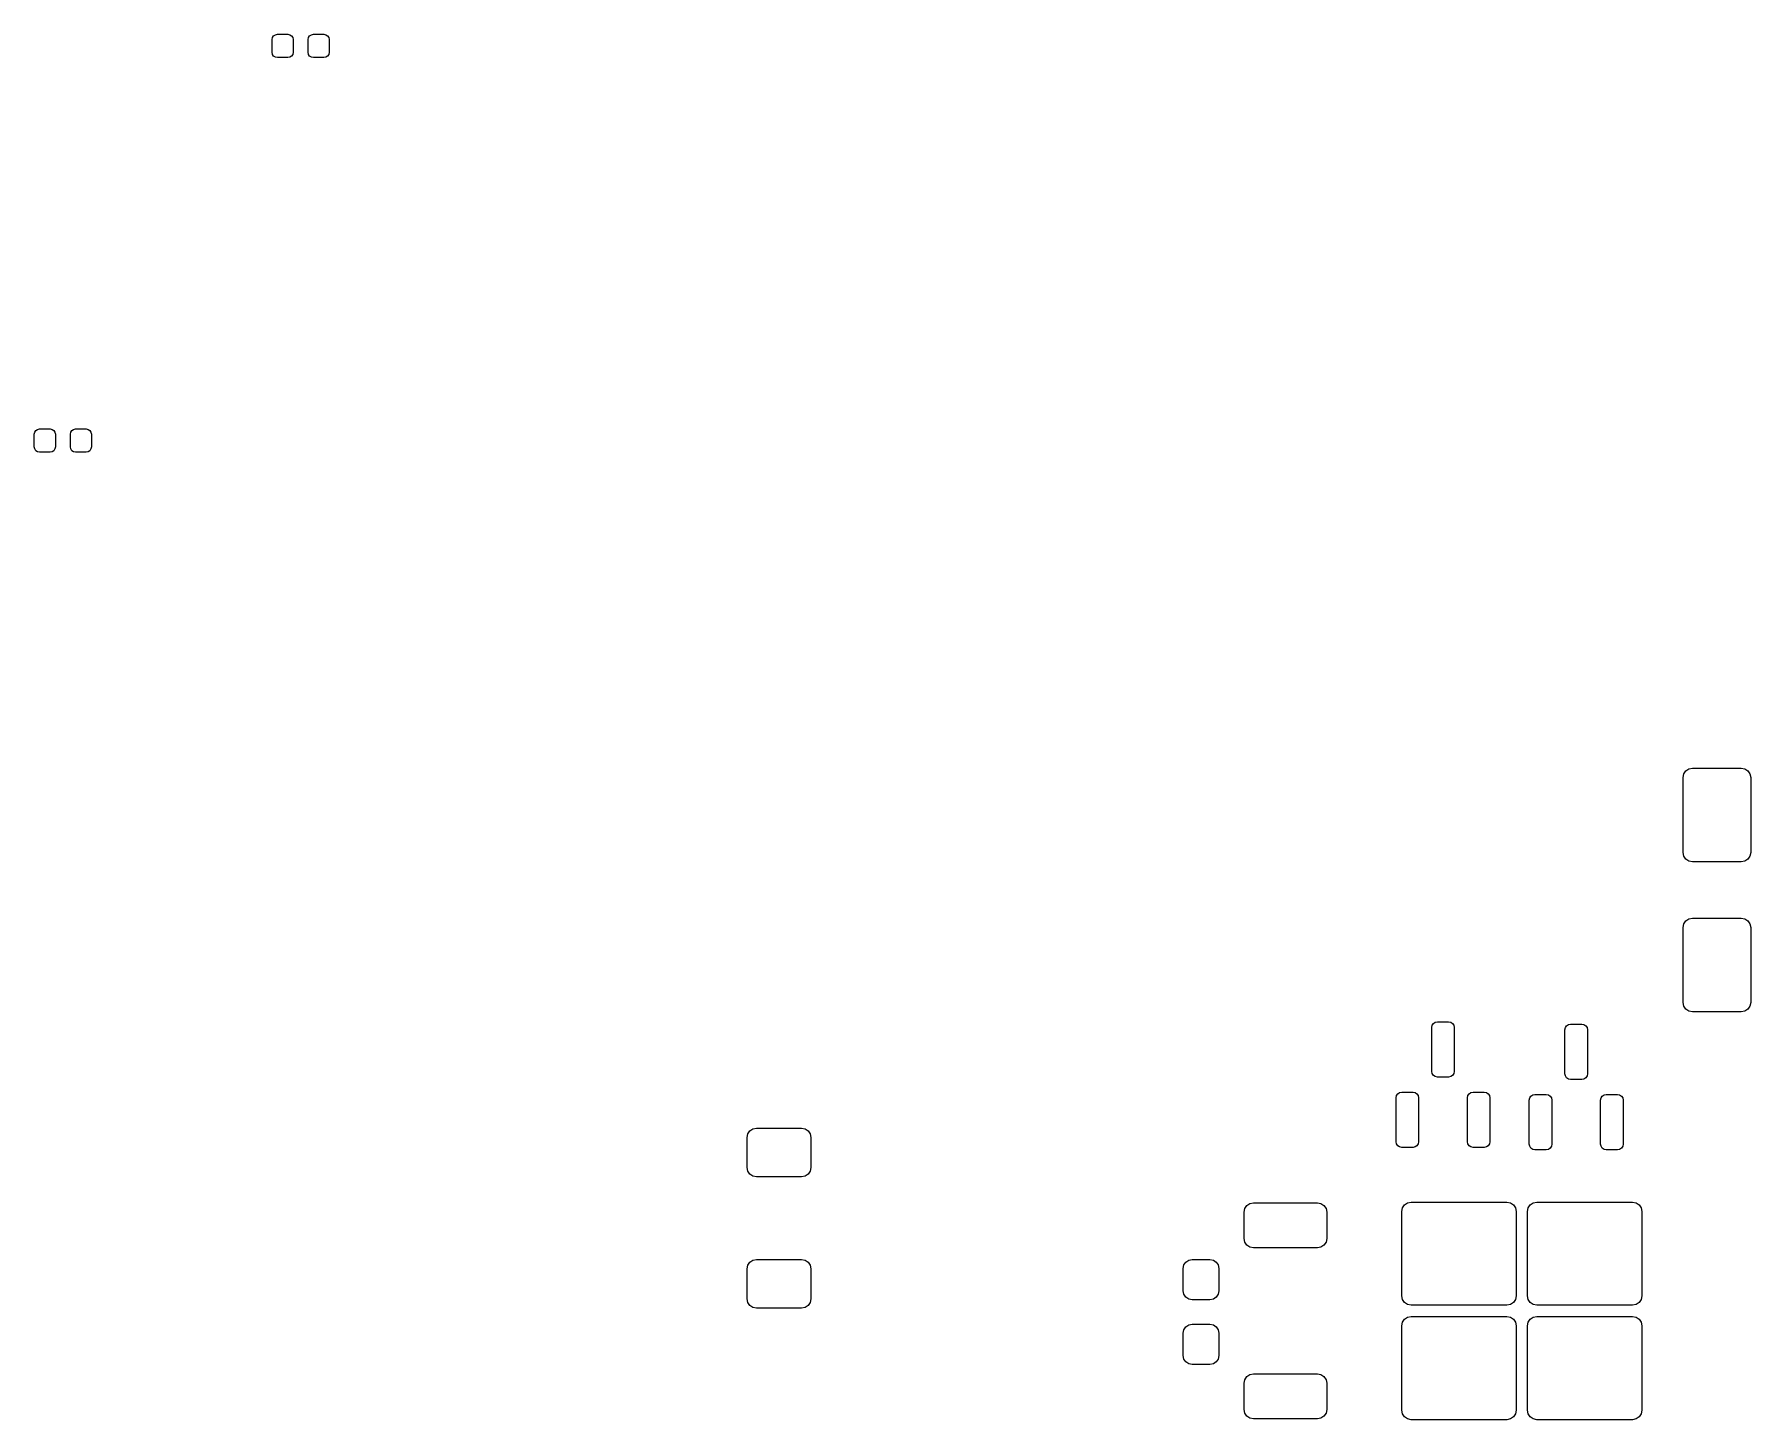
# Model space of a CAD drawing. Extents: x 15.7 to 61.4, y -71.4 to -34.4.
import ezdxf

# ---------------------------------------------------------------- set-up
doc = ezdxf.new("R2010")
doc.units = 0
doc.layers.add('BLACK', color=7, linetype='CONTINUOUS')

msp = doc.modelspace()

# ---------------------------------------------------------------- linework, layer by layer
at = {"layer": 'BLACK', "linetype": 'CONTINUOUS'}
for p, q in [((21.99, -34.58), (22.000657, -34.526424)), ((21.99, -34.92), (21.99, -34.58)), ((22.000657, -34.526424), (22.031005, -34.481005)), ((22.031005, -34.481005), (22.076424, -34.450657)), ((22.076424, -34.450657), (22.13, -34.44)), ((22.13, -34.44), (22.41, -34.44)), ((22.41, -34.44), (22.463576, -34.450657)), ((22.463576, -34.450657), (22.508995, -34.481005)), ((22.508995, -34.481005), (22.539343, -34.526424)), ((22.539343, -34.526424), (22.55, -34.58)), ((22.55, -34.58), (22.55, -34.92)), ((22.95, -34.58), (22.960657, -34.526424)), ((22.95, -34.92), (22.95, -34.58)), ((22.960657, -34.526424), (22.991005, -34.481005)), ((22.991005, -34.481005), (23.036424, -34.450657)), ((23.036424, -34.450657), (23.09, -34.44)), ((23.09, -34.44), (23.37, -34.44)), ((23.37, -34.44), (23.423576, -34.450657)), ((23.423576, -34.450657), (23.468995, -34.481005)), ((23.468995, -34.481005), (23.499343, -34.526424)), ((23.499343, -34.526424), (23.51, -34.58)), ((23.51, -34.58), (23.51, -34.92)), ((22.000657, -34.973576), (21.99, -34.92)), ((22.031005, -35.018995), (22.000657, -34.973576)), ((22.076424, -35.049343), (22.031005, -35.018995)), ((22.13, -35.06), (22.076424, -35.049343)), ((22.41, -35.06), (22.13, -35.06)), ((22.463576, -35.049343), (22.41, -35.06)), ((22.508995, -35.018995), (22.463576, -35.049343)), ((22.539343, -34.973576), (22.508995, -35.018995)), ((22.55, -34.92), (22.539343, -34.973576)), ((22.960657, -34.973576), (22.95, -34.92)), ((22.991005, -35.018995), (22.960657, -34.973576)), ((23.036424, -35.049343), (22.991005, -35.018995)), ((23.09, -35.06), (23.036424, -35.049343)), ((23.37, -35.06), (23.09, -35.06)), ((23.423576, -35.049343), (23.37, -35.06)), ((23.468995, -35.018995), (23.423576, -35.049343)), ((23.499343, -34.973576), (23.468995, -35.018995)), ((23.51, -34.92), (23.499343, -34.973576)), ((15.6525, -45.1), (15.663157, -45.046424)), ((15.6525, -45.44), (15.6525, -45.1)), ((15.663157, -45.046424), (15.693505, -45.001005)), ((15.693505, -45.001005), (15.738924, -44.970657)), ((15.738924, -44.970657), (15.7925, -44.96)), ((15.7925, -44.96), (16.0725, -44.96)), ((16.0725, -44.96), (16.126076, -44.970657)), ((16.126076, -44.970657), (16.171495, -45.001005)), ((16.171495, -45.001005), (16.201843, -45.046424)), ((16.201843, -45.046424), (16.2125, -45.1)), ((16.2125, -45.1), (16.2125, -45.44)), ((16.6125, -45.1), (16.623157, -45.046424)), ((16.6125, -45.44), (16.6125, -45.1)), ((16.623157, -45.046424), (16.653505, -45.001005)), ((16.653505, -45.001005), (16.698924, -44.970657)), ((16.698924, -44.970657), (16.7525, -44.96)), ((16.7525, -44.96), (17.0325, -44.96)), ((17.0325, -44.96), (17.086076, -44.970657)), ((17.086076, -44.970657), (17.131495, -45.001005)), ((17.131495, -45.001005), (17.161843, -45.046424)), ((17.161843, -45.046424), (17.1725, -45.1)), ((17.1725, -45.1), (17.1725, -45.44)), ((15.663157, -45.493576), (15.6525, -45.44)), ((15.693505, -45.538995), (15.663157, -45.493576)), ((15.738924, -45.569343), (15.693505, -45.538995)), ((15.7925, -45.58), (15.738924, -45.569343)), ((16.0725, -45.58), (15.7925, -45.58)), ((16.126076, -45.569343), (16.0725, -45.58)), ((16.171495, -45.538995), (16.126076, -45.569343)), ((16.201843, -45.493576), (16.171495, -45.538995)), ((16.2125, -45.44), (16.201843, -45.493576)), ((16.623157, -45.493576), (16.6125, -45.44)), ((16.653505, -45.538995), (16.623157, -45.493576)), ((16.698924, -45.569343), (16.653505, -45.538995)), ((16.7525, -45.58), (16.698924, -45.569343)), ((17.0325, -45.58), (16.7525, -45.58)), ((17.086076, -45.569343), (17.0325, -45.58)), ((17.131495, -45.538995), (17.086076, -45.569343)), ((17.161843, -45.493576), (17.131495, -45.538995)), ((17.1725, -45.44), (17.161843, -45.493576)), ((59.6, -54.25), (59.61903, -54.154329)), ((59.6, -56.25), (59.6, -54.25)), ((59.61903, -54.154329), (59.673223, -54.073223)), ((59.673223, -54.073223), (59.754329, -54.01903)), ((59.754329, -54.01903), (59.85, -54)), ((59.85, -54), (61.15, -54)), ((61.15, -54), (61.245671, -54.01903)), ((61.245671, -54.01903), (61.326777, -54.073223)), ((61.326777, -54.073223), (61.38097, -54.154329)), ((61.38097, -54.154329), (61.4, -54.25)), ((61.4, -54.25), (61.4, -56.25)), ((59.61903, -56.345671), (59.6, -56.25)), ((61.4, -56.25), (61.38097, -56.345671)), ((59.673223, -56.426777), (59.61903, -56.345671)), ((59.754329, -56.48097), (59.673223, -56.426777)), ((59.85, -56.5), (59.754329, -56.48097)), ((61.15, -56.5), (59.85, -56.5)), ((61.245671, -56.48097), (61.15, -56.5)), ((61.326777, -56.426777), (61.245671, -56.48097)), ((61.38097, -56.345671), (61.326777, -56.426777)), ((59.61903, -58.154329), (59.673223, -58.073223)), ((59.673223, -58.073223), (59.754329, -58.01903)), ((59.754329, -58.01903), (59.85, -58)), ((59.85, -58), (61.15, -58)), ((61.15, -58), (61.245671, -58.01903)), ((61.245671, -58.01903), (61.326777, -58.073223)), ((61.326777, -58.073223), (61.38097, -58.154329)), ((59.6, -58.25), (59.61903, -58.154329)), ((59.6, -60.25), (59.6, -58.25)), ((61.38097, -58.154329), (61.4, -58.25)), ((61.4, -58.25), (61.4, -60.25)), ((59.61903, -60.345671), (59.6, -60.25)), ((59.673223, -60.426777), (59.61903, -60.345671)), ((61.38097, -60.345671), (61.326777, -60.426777)), ((61.4, -60.25), (61.38097, -60.345671)), ((52.911418, -60.855097), (52.943934, -60.806434)), ((52.943934, -60.806434), (52.992597, -60.773918)), ((52.992597, -60.773918), (53.05, -60.7625)), ((53.05, -60.7625), (53.35, -60.7625)), ((53.35, -60.7625), (53.407403, -60.773918)), ((53.407403, -60.773918), (53.456066, -60.806434)), ((53.456066, -60.806434), (53.488582, -60.855097)), ((56.493934, -60.868934), (56.542597, -60.836418)), ((56.542597, -60.836418), (56.6, -60.825)), ((56.6, -60.825), (56.9, -60.825)), ((56.9, -60.825), (56.957403, -60.836418)), ((56.957403, -60.836418), (57.006066, -60.868934)), ((59.754329, -60.48097), (59.673223, -60.426777)), ((59.85, -60.5), (59.754329, -60.48097)), ((61.15, -60.5), (59.85, -60.5)), ((61.245671, -60.48097), (61.15, -60.5)), ((61.326777, -60.426777), (61.245671, -60.48097)), ((52.9, -60.9125), (52.911418, -60.855097)), ((52.9, -62.0875), (52.9, -60.9125)), ((53.488582, -60.855097), (53.5, -60.9125)), ((53.5, -60.9125), (53.5, -62.0875)), ((56.45, -60.975), (56.461418, -60.917597)), ((56.45, -62.15), (56.45, -60.975)), ((56.461418, -60.917597), (56.493934, -60.868934)), ((57.006066, -60.868934), (57.038582, -60.917597)), ((57.038582, -60.917597), (57.05, -60.975)), ((57.05, -60.975), (57.05, -62.15)), ((52.911418, -62.144903), (52.9, -62.0875)), ((52.943934, -62.193566), (52.911418, -62.144903)), ((52.992597, -62.226082), (52.943934, -62.193566)), ((53.456066, -62.193566), (53.407403, -62.226082)), ((53.488582, -62.144903), (53.456066, -62.193566)), ((53.5, -62.0875), (53.488582, -62.144903)), ((56.461418, -62.207403), (56.45, -62.15)), ((56.493934, -62.256066), (56.461418, -62.207403)), ((57.038582, -62.207403), (57.006066, -62.256066)), ((57.05, -62.15), (57.038582, -62.207403)), ((51.993934, -62.681434), (52.042597, -62.648918)), ((52.042597, -62.648918), (52.1, -62.6375)), ((52.1, -62.6375), (52.4, -62.6375)), ((52.4, -62.6375), (52.457403, -62.648918)), ((52.457403, -62.648918), (52.506066, -62.681434)), ((53.05, -62.2375), (52.992597, -62.226082)), ((53.35, -62.2375), (53.05, -62.2375)), ((53.407403, -62.226082), (53.35, -62.2375)), ((53.893934, -62.681434), (53.942597, -62.648918)), ((53.942597, -62.648918), (54, -62.6375)), ((54, -62.6375), (54.3, -62.6375)), ((54.3, -62.6375), (54.357403, -62.648918)), ((54.357403, -62.648918), (54.406066, -62.681434)), ((56.542597, -62.288582), (56.493934, -62.256066)), ((56.6, -62.3), (56.542597, -62.288582)), ((56.9, -62.3), (56.6, -62.3)), ((56.957403, -62.288582), (56.9, -62.3)), ((57.006066, -62.256066), (56.957403, -62.288582)), ((51.95, -62.7875), (51.961418, -62.730097)), ((51.95, -63.9625), (51.95, -62.7875)), ((51.961418, -62.730097), (51.993934, -62.681434)), ((52.506066, -62.681434), (52.538582, -62.730097)), ((52.538582, -62.730097), (52.55, -62.7875)), ((52.55, -62.7875), (52.55, -63.9625)), ((53.85, -62.7875), (53.861418, -62.730097)), ((53.85, -63.9625), (53.85, -62.7875)), ((53.861418, -62.730097), (53.893934, -62.681434)), ((54.406066, -62.681434), (54.438582, -62.730097)), ((54.438582, -62.730097), (54.45, -62.7875)), ((54.45, -62.7875), (54.45, -63.9625)), ((55.5, -62.85), (55.511418, -62.792597)), ((55.5, -64.025), (55.5, -62.85)), ((55.511418, -62.792597), (55.543934, -62.743934)), ((55.543934, -62.743934), (55.592597, -62.711418)), ((55.592597, -62.711418), (55.65, -62.7)), ((55.65, -62.7), (55.95, -62.7)), ((55.95, -62.7), (56.007403, -62.711418)), ((56.007403, -62.711418), (56.056066, -62.743934)), ((56.056066, -62.743934), (56.088582, -62.792597)), ((56.088582, -62.792597), (56.1, -62.85)), ((56.1, -62.85), (56.1, -64.025)), ((57.4, -62.85), (57.411418, -62.792597)), ((57.4, -64.025), (57.4, -62.85)), ((57.411418, -62.792597), (57.443934, -62.743934)), ((57.443934, -62.743934), (57.492597, -62.711418)), ((57.492597, -62.711418), (57.55, -62.7)), ((57.55, -62.7), (57.85, -62.7)), ((57.85, -62.7), (57.907403, -62.711418)), ((57.907403, -62.711418), (57.956066, -62.743934)), ((57.956066, -62.743934), (57.988582, -62.792597)), ((57.988582, -62.792597), (58, -62.85)), ((58, -62.85), (58, -64.025)), ((34.65, -63.85), (34.66903, -63.754329)), ((34.65, -64.65), (34.65, -63.85)), ((34.66903, -63.754329), (34.723223, -63.673223)), ((34.723223, -63.673223), (34.804329, -63.61903)), ((34.804329, -63.61903), (34.9, -63.6)), ((34.9, -63.6), (36.1, -63.6)), ((36.1, -63.6), (36.195671, -63.61903)), ((36.195671, -63.61903), (36.276777, -63.673223)), ((36.276777, -63.673223), (36.33097, -63.754329)), ((36.33097, -63.754329), (36.35, -63.85)), ((36.35, -63.85), (36.35, -64.65)), ((51.961418, -64.019903), (51.95, -63.9625)), ((51.993934, -64.068566), (51.961418, -64.019903)), ((52.538582, -64.019903), (52.506066, -64.068566)), ((52.55, -63.9625), (52.538582, -64.019903)), ((53.861418, -64.019903), (53.85, -63.9625)), ((53.893934, -64.068566), (53.861418, -64.019903)), ((54.438582, -64.019903), (54.406066, -64.068566)), ((54.45, -63.9625), (54.438582, -64.019903)), ((55.511418, -64.082403), (55.5, -64.025)), ((56.1, -64.025), (56.088582, -64.082403)), ((57.411418, -64.082403), (57.4, -64.025)), ((58, -64.025), (57.988582, -64.082403)), ((52.042597, -64.101082), (51.993934, -64.068566)), ((52.1, -64.1125), (52.042597, -64.101082)), ((52.4, -64.1125), (52.1, -64.1125)), ((52.457403, -64.101082), (52.4, -64.1125)), ((52.506066, -64.068566), (52.457403, -64.101082)), ((53.942597, -64.101082), (53.893934, -64.068566)), ((54, -64.1125), (53.942597, -64.101082)), ((54.3, -64.1125), (54, -64.1125)), ((54.357403, -64.101082), (54.3, -64.1125)), ((54.406066, -64.068566), (54.357403, -64.101082)), ((55.543934, -64.131066), (55.511418, -64.082403)), ((55.592597, -64.163582), (55.543934, -64.131066)), ((55.65, -64.175), (55.592597, -64.163582)), ((55.95, -64.175), (55.65, -64.175)), ((56.007403, -64.163582), (55.95, -64.175)), ((56.056066, -64.131066), (56.007403, -64.163582)), ((56.088582, -64.082403), (56.056066, -64.131066)), ((57.443934, -64.131066), (57.411418, -64.082403)), ((57.492597, -64.163582), (57.443934, -64.131066)), ((57.55, -64.175), (57.492597, -64.163582)), ((57.85, -64.175), (57.55, -64.175)), ((57.907403, -64.163582), (57.85, -64.175)), ((57.956066, -64.131066), (57.907403, -64.163582)), ((57.988582, -64.082403), (57.956066, -64.131066)), ((34.66903, -64.745671), (34.65, -64.65)), ((34.723223, -64.826777), (34.66903, -64.745671)), ((34.804329, -64.88097), (34.723223, -64.826777)), ((34.9, -64.9), (34.804329, -64.88097)), ((36.1, -64.9), (34.9, -64.9)), ((36.195671, -64.88097), (36.1, -64.9)), ((36.276777, -64.826777), (36.195671, -64.88097)), ((36.33097, -64.745671), (36.276777, -64.826777)), ((36.35, -64.65), (36.33097, -64.745671)), ((47.9, -65.84), (47.91903, -65.744329)), ((47.9, -66.54), (47.9, -65.84)), ((47.91903, -65.744329), (47.973223, -65.663223)), ((47.973223, -65.663223), (48.054329, -65.60903)), ((48.054329, -65.60903), (48.15, -65.59)), ((48.15, -65.59), (49.85, -65.59)), ((49.85, -65.59), (49.945671, -65.60903)), ((49.945671, -65.60903), (50.026777, -65.663223)), ((50.026777, -65.663223), (50.08097, -65.744329)), ((50.08097, -65.744329), (50.1, -65.84)), ((50.1, -65.84), (50.1, -66.54)), ((52.1, -65.82), (52.11903, -65.724329)), ((52.1, -68.07), (52.1, -65.82)), ((52.11903, -65.724329), (52.173223, -65.643223)), ((52.173223, -65.643223), (52.254329, -65.58903)), ((52.254329, -65.58903), (52.35, -65.57)), ((52.35, -65.57), (54.9, -65.57)), ((54.9, -65.57), (54.995671, -65.58903)), ((54.995671, -65.58903), (55.076777, -65.643223)), ((55.076777, -65.643223), (55.13097, -65.724329)), ((55.13097, -65.724329), (55.15, -65.82)), ((55.15, -65.82), (55.15, -68.07)), ((55.45, -65.82), (55.46903, -65.724329)), ((55.45, -68.07), (55.45, -65.82)), ((55.46903, -65.724329), (55.523223, -65.643223)), ((55.523223, -65.643223), (55.604329, -65.58903)), ((55.604329, -65.58903), (55.7, -65.57)), ((55.7, -65.57), (58.25, -65.57)), ((58.25, -65.57), (58.345671, -65.58903)), ((58.345671, -65.58903), (58.426777, -65.643223)), ((58.426777, -65.643223), (58.48097, -65.724329)), ((58.48097, -65.724329), (58.5, -65.82)), ((58.5, -65.82), (58.5, -68.07)), ((47.91903, -66.635671), (47.9, -66.54)), ((47.973223, -66.716777), (47.91903, -66.635671)), ((48.054329, -66.77097), (47.973223, -66.716777)), ((48.15, -66.79), (48.054329, -66.77097)), ((49.85, -66.79), (48.15, -66.79)), ((49.945671, -66.77097), (49.85, -66.79)), ((50.026777, -66.716777), (49.945671, -66.77097)), ((50.08097, -66.635671), (50.026777, -66.716777)), ((50.1, -66.54), (50.08097, -66.635671)), ((34.66903, -67.254329), (34.723223, -67.173223)), ((34.723223, -67.173223), (34.804329, -67.11903)), ((34.804329, -67.11903), (34.9, -67.1)), ((34.9, -67.1), (36.1, -67.1)), ((36.1, -67.1), (36.195671, -67.11903)), ((36.195671, -67.11903), (36.276777, -67.173223)), ((36.276777, -67.173223), (36.33097, -67.254329)), ((46.275, -67.3375), (46.293079, -67.246613)), ((46.293079, -67.246613), (46.344562, -67.169562)), ((46.344562, -67.169562), (46.421613, -67.118079)), ((46.421613, -67.118079), (46.5125, -67.1)), ((46.5125, -67.1), (46.9875, -67.1)), ((46.9875, -67.1), (47.078387, -67.118079)), ((47.078387, -67.118079), (47.155438, -67.169562)), ((47.155438, -67.169562), (47.206921, -67.246613)), ((47.206921, -67.246613), (47.225, -67.3375)), ((34.65, -67.35), (34.66903, -67.254329)), ((34.65, -68.15), (34.65, -67.35)), ((36.33097, -67.254329), (36.35, -67.35)), ((36.35, -67.35), (36.35, -68.15)), ((46.275, -67.9375), (46.275, -67.3375)), ((47.225, -67.3375), (47.225, -67.9375)), ((34.66903, -68.245671), (34.65, -68.15)), ((36.35, -68.15), (36.33097, -68.245671)), ((46.293079, -68.028387), (46.275, -67.9375)), ((46.344562, -68.105438), (46.293079, -68.028387)), ((46.421613, -68.156921), (46.344562, -68.105438)), ((46.5125, -68.175), (46.421613, -68.156921)), ((47.078387, -68.156921), (46.9875, -68.175)), ((47.155438, -68.105438), (47.078387, -68.156921)), ((47.206921, -68.028387), (47.155438, -68.105438)), ((47.225, -67.9375), (47.206921, -68.028387)), ((52.11903, -68.165671), (52.1, -68.07)), ((55.15, -68.07), (55.13097, -68.165671)), ((55.46903, -68.165671), (55.45, -68.07)), ((58.5, -68.07), (58.48097, -68.165671)), ((34.723223, -68.326777), (34.66903, -68.245671)), ((34.804329, -68.38097), (34.723223, -68.326777)), ((34.9, -68.4), (34.804329, -68.38097)), ((36.1, -68.4), (34.9, -68.4)), ((36.195671, -68.38097), (36.1, -68.4)), ((36.276777, -68.326777), (36.195671, -68.38097)), ((36.33097, -68.245671), (36.276777, -68.326777)), ((46.9875, -68.175), (46.5125, -68.175)), ((52.173223, -68.246777), (52.11903, -68.165671)), ((52.254329, -68.30097), (52.173223, -68.246777)), ((52.35, -68.32), (52.254329, -68.30097)), ((52.254329, -68.63903), (52.35, -68.62)), ((54.9, -68.32), (52.35, -68.32)), ((52.35, -68.62), (54.9, -68.62)), ((54.995671, -68.30097), (54.9, -68.32)), ((54.9, -68.62), (54.995671, -68.63903)), ((55.076777, -68.246777), (54.995671, -68.30097)), ((55.13097, -68.165671), (55.076777, -68.246777)), ((55.523223, -68.246777), (55.46903, -68.165671)), ((55.604329, -68.30097), (55.523223, -68.246777)), ((55.7, -68.32), (55.604329, -68.30097)), ((55.604329, -68.63903), (55.7, -68.62)), ((58.25, -68.32), (55.7, -68.32)), ((55.7, -68.62), (58.25, -68.62)), ((58.345671, -68.30097), (58.25, -68.32)), ((58.25, -68.62), (58.345671, -68.63903)), ((58.426777, -68.246777), (58.345671, -68.30097)), ((58.48097, -68.165671), (58.426777, -68.246777)), ((46.275, -69.0625), (46.293079, -68.971613)), ((46.275, -69.6625), (46.275, -69.0625)), ((46.293079, -68.971613), (46.344562, -68.894562)), ((46.344562, -68.894562), (46.421613, -68.843079)), ((46.421613, -68.843079), (46.5125, -68.825)), ((46.5125, -68.825), (46.9875, -68.825)), ((46.9875, -68.825), (47.078387, -68.843079)), ((47.078387, -68.843079), (47.155438, -68.894562)), ((47.155438, -68.894562), (47.206921, -68.971613)), ((47.206921, -68.971613), (47.225, -69.0625)), ((47.225, -69.0625), (47.225, -69.6625)), ((52.1, -68.87), (52.11903, -68.774329)), ((52.1, -71.12), (52.1, -68.87)), ((52.11903, -68.774329), (52.173223, -68.693223)), ((52.173223, -68.693223), (52.254329, -68.63903)), ((54.995671, -68.63903), (55.076777, -68.693223)), ((55.076777, -68.693223), (55.13097, -68.774329)), ((55.13097, -68.774329), (55.15, -68.87)), ((55.15, -68.87), (55.15, -71.12)), ((55.45, -68.87), (55.46903, -68.774329)), ((55.45, -71.12), (55.45, -68.87)), ((55.46903, -68.774329), (55.523223, -68.693223)), ((55.523223, -68.693223), (55.604329, -68.63903)), ((58.345671, -68.63903), (58.426777, -68.693223)), ((58.426777, -68.693223), (58.48097, -68.774329)), ((58.48097, -68.774329), (58.5, -68.87)), ((58.5, -68.87), (58.5, -71.12)), ((46.293079, -69.753387), (46.275, -69.6625)), ((46.344562, -69.830438), (46.293079, -69.753387)), ((46.421613, -69.881921), (46.344562, -69.830438)), ((46.5125, -69.9), (46.421613, -69.881921)), ((46.9875, -69.9), (46.5125, -69.9)), ((47.078387, -69.881921), (46.9875, -69.9)), ((47.155438, -69.830438), (47.078387, -69.881921)), ((47.206921, -69.753387), (47.155438, -69.830438)), ((47.225, -69.6625), (47.206921, -69.753387)), ((47.9, -70.4), (47.91903, -70.304329)), ((47.9, -71.1), (47.9, -70.4)), ((47.91903, -70.304329), (47.973223, -70.223223)), ((47.973223, -70.223223), (48.054329, -70.16903)), ((48.054329, -70.16903), (48.15, -70.15)), ((48.15, -70.15), (49.85, -70.15)), ((49.85, -70.15), (49.945671, -70.16903)), ((49.945671, -70.16903), (50.026777, -70.223223)), ((50.026777, -70.223223), (50.08097, -70.304329)), ((50.08097, -70.304329), (50.1, -70.4)), ((50.1, -70.4), (50.1, -71.1)), ((47.91903, -71.195671), (47.9, -71.1)), ((47.973223, -71.276777), (47.91903, -71.195671)), ((48.054329, -71.33097), (47.973223, -71.276777)), ((48.15, -71.35), (48.054329, -71.33097)), ((49.85, -71.35), (48.15, -71.35)), ((49.945671, -71.33097), (49.85, -71.35)), ((50.026777, -71.276777), (49.945671, -71.33097)), ((50.08097, -71.195671), (50.026777, -71.276777)), ((50.1, -71.1), (50.08097, -71.195671)), ((52.11903, -71.215671), (52.1, -71.12)), ((52.173223, -71.296777), (52.11903, -71.215671)), ((52.254329, -71.35097), (52.173223, -71.296777)), ((52.35, -71.37), (52.254329, -71.35097)), ((54.995671, -71.35097), (54.9, -71.37)), ((55.076777, -71.296777), (54.995671, -71.35097)), ((55.13097, -71.215671), (55.076777, -71.296777)), ((55.15, -71.12), (55.13097, -71.215671)), ((55.46903, -71.215671), (55.45, -71.12)), ((55.523223, -71.296777), (55.46903, -71.215671)), ((55.604329, -71.35097), (55.523223, -71.296777)), ((55.7, -71.37), (55.604329, -71.35097)), ((58.345671, -71.35097), (58.25, -71.37)), ((58.426777, -71.296777), (58.345671, -71.35097)), ((58.48097, -71.215671), (58.426777, -71.296777)), ((58.5, -71.12), (58.48097, -71.215671)), ((54.9, -71.37), (52.35, -71.37)), ((58.25, -71.37), (55.7, -71.37))]:
    msp.add_line(p, q, dxfattribs=at)

doc.saveas('drawing.dxf')
